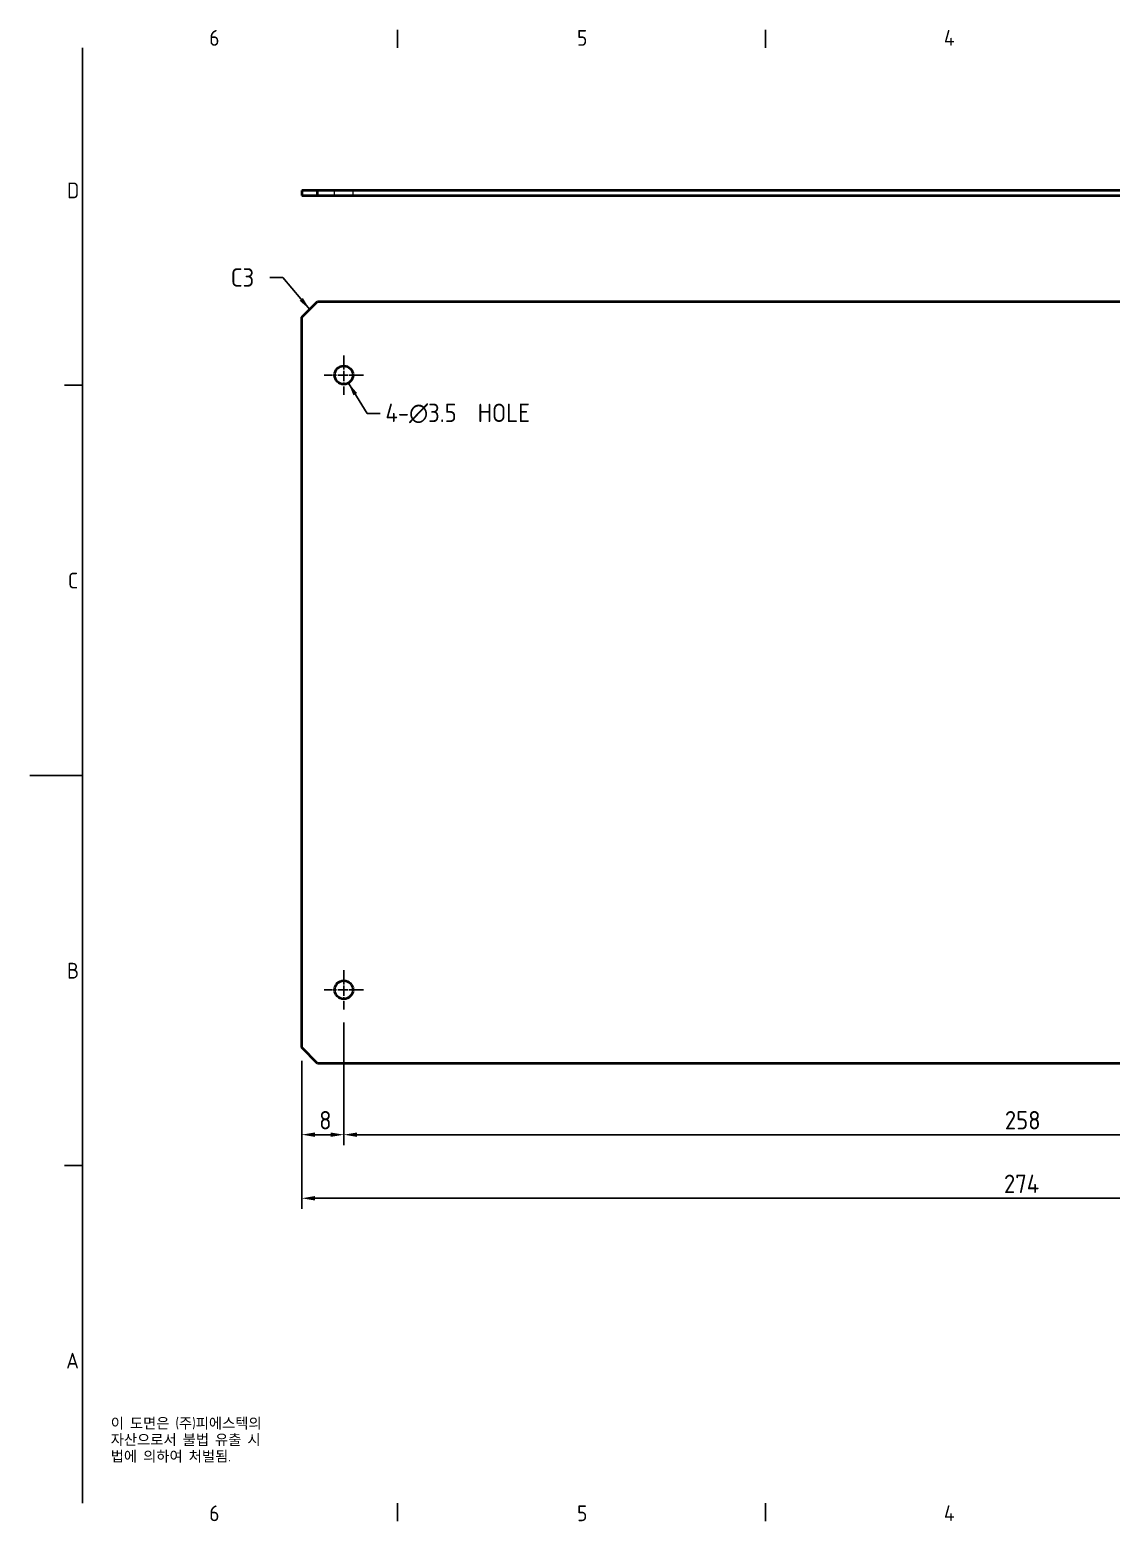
# Model space of a CAD drawing. Header units: millimetres. Extents: x 0 to 420, y 0 to 297.
# Drawn here: x 0 to 205.8, y 6.6 to 290.4 of the extents above; entities that cross this region are included whole.
import ezdxf

# ---------------------------------------------------------------- set-up
doc = ezdxf.new("R2010")
doc.units = ezdxf.units.MM
doc.linetypes.add('CHAIN', pattern=[0.35429999999999995, 0.2362, -0.0295, 0.0591, -0.0295])
doc.linetypes.add('DASHED', pattern=[0.2067, 0.1654, -0.0413])
doc.layers.get('0').update_dxf_attribs({"color": 3, "lineweight": 25})
for name, color, linetype, lineweight in [('가려진 것(ISO)', 2, 'DASHED', 18), ('가시적인 것(ISO)', 3, 'Continuous', 40), ('경계(ISO)', 7, 'Continuous', 25), ('기호(ISO)', 5, 'Continuous', 25), ('중심 표식(ISO)', 1, 'Continuous', 25), ('치수(ISO)', 2, 'Continuous', 25)]:
    doc.layers.add(name, color=color, linetype=linetype, lineweight=lineweight)
doc.styles.add('문자 텍스트_PSTEK_POSCO', font='isocp.shx')
doc.styles.add('치수 텍스트_PSTEK_POSCO', font='isocp.shx')
doc.dimstyles.new('치수_PSTEK_POSCO', dxfattribs={"dimtxt": 3.5, "dimasz": 2.5, "dimexe": 2, "dimexo": 2.5, "dimgap": 1, "dimtad": 1, "dimrnd": 1e-08, "dimdsep": 46, "dimtxsty": '치수 텍스트_PSTEK_POSCO', "dimcen": 0.09, "dimdle": 10, "dimclrd": 7, "dimclre": 7, "dimclrt": 2, "dimadec": 1, "dimazin": 2, "dimtfac": 1, "dimtmove": 0, "dimatfit": 3, "dimfxl": 0, "dimtolj": 1, "dimlwd": -1, "dimlwe": -1, "dimarcsym": 0})
doc.dimstyles.new('치수_PSTEK_POSCO$7', dxfattribs={"dimtxt": 3.5, "dimasz": 2.5, "dimexe": 2, "dimexo": 2.5, "dimgap": 1, "dimtad": 1, "dimrnd": 1e-08, "dimdsep": 46, "dimtxsty": '치수 텍스트_PSTEK_POSCO', "dimcen": 0.09, "dimdle": 10, "dimclrd": 7, "dimclre": 7, "dimclrt": 2, "dimadec": 1, "dimazin": 2, "dimtfac": 1, "dimtmove": 0, "dimatfit": 3, "dimfxl": 0, "dimtolj": 1, "dimlwd": -1, "dimlwe": -1, "dimarcsym": 0})

# ---------------------------------------------------------------- blocks, each defined once
blk = doc.blocks.new('경계 Default Border')
at = {"layer": '경계(ISO)'}
for p, q in [((70, 287.0000076293945), (70, 290.4000091552734)), ((140, 287.0000076293945), (140, 290.4000091552734)), ((10, 222.7499961853027), (6.599999666213989, 222.7499961853027)), ((10, 74.25000190734863), (6.599999666213989, 74.25000190734863)), ((70, 10), (70, 6.599999666213989)), ((140, 10), (140, 6.599999666213989))]:
    blk.add_line(p, q, dxfattribs=at)
at = {"layer": '경계(ISO)', "flags": 128}
for points in [[(10, 10), (10, 287.0000076293945)], [(0, 148.5000038146973), (10, 148.5000038146973)]]:
    blk.add_lwpolyline(points, dxfattribs=at)
at = {"layer": '경계(ISO)', "color": 2, "char_height": 3.00000011920929, "attachment_point": 7, "style": '문자 텍스트_PSTEK_POSCO'}
for s, insert in [('6', (34.14453946055966, 287.3713945155963)), ('5', (104.1445394605597, 287.3713945155963)), ('4', (173.9734701308116, 287.4)), ('D', (7.078270083685684, 258.3463944559917)), ('C', (7.244539400955009, 184.0963944559917)), ('B', (7.078270083685684, 109.8463944559917)), ('A', (6.914400698149937, 35.61784856929444)), ('6', (34.14453946055966, 6.57139439638704)), ('5', (104.1445394605597, 6.57139439638704)), ('4', (173.9734701308116, 6.59999988079071))]:
    blk.add_mtext(s, dxfattribs=dict(at, insert=insert))
blk = doc.blocks.new('*D23')
at = {"layer": 'Defpoints', "color": 0}
for p in [(51.75922860782828, 96.70043857822324), (325.7592286078283, 96.70043857822327), (325.7592286078283, 68.025752092378)]:
    blk.add_point(p, dxfattribs=at)
at = {"layer": '치수(ISO)', "color": 7}
for p, q in [((51.75922860782828, 94.20043857822324), (51.75922860782828, 66.025752092378)), ((325.7592286078283, 94.20043857822327), (325.7592286078283, 66.025752092378)), ((54.25922860782828, 68.025752092378), (323.2592286078283, 68.025752092378))]:
    blk.add_line(p, q, dxfattribs=at)
for points in [[(54.25922860782828, 68.44241875904467), (54.25922860782828, 67.60908542571133), (51.75922860782828, 68.025752092378)], [(323.2592286078283, 68.44241875904467), (323.2592286078283, 67.60908542571133), (325.7592286078283, 68.025752092378)]]:
    blk.add_solid(points, dxfattribs=at)
at = {"layer": '치수(ISO)', "color": 2, "insert": (185.3897896314504, 70.77609658056697), "char_height": 3.5, "attachment_point": 4, "style": '치수 텍스트_PSTEK_POSCO'}
blk.add_mtext('\\A1;274', dxfattribs=at)
blk = doc.blocks.new('*D26')
at = {"layer": 'Defpoints', "color": 0}
for p in [(59.75922860782831, 103.9504385782233), (317.7592286078283, 103.9504385782232), (59.75922860782831, 80.13156749418378)]:
    blk.add_point(p, dxfattribs=at)
at = {"layer": '치수(ISO)', "color": 7}
for p, q in [((59.75922860782831, 101.4504385782233), (59.75922860782831, 78.13156749418378)), ((317.7592286078283, 101.4504385782232), (317.7592286078283, 78.13156749418378)), ((315.2592286078283, 80.13156749418378), (62.25922860782831, 80.13156749418378))]:
    blk.add_line(p, q, dxfattribs=at)
for points in [[(62.25922860782831, 80.54823416085046), (62.25922860782831, 79.71490082751711), (59.75922860782831, 80.13156749418378)], [(315.2592286078283, 80.54823416085046), (315.2592286078283, 79.71490082751711), (317.7592286078283, 80.13156749418378)]]:
    blk.add_solid(points, dxfattribs=at)
at = {"layer": '치수(ISO)', "color": 2, "insert": (185.5647896314503, 82.88191198237276), "char_height": 3.5, "attachment_point": 4, "style": '치수 텍스트_PSTEK_POSCO'}
blk.add_mtext('\\A1;258', dxfattribs=at)
blk = doc.blocks.new('*D28')
at = {"layer": 'Defpoints', "color": 0}
for p in [(59.75922860782831, 103.9504385782233), (51.75922860782828, 96.70043857822324), (51.75922860782828, 80.13156749418378)]:
    blk.add_point(p, dxfattribs=at)
at = {"layer": '치수(ISO)', "color": 7}
for p, q in [((59.75922860782831, 101.4504385782233), (59.75922860782831, 78.13156749418378)), ((51.75922860782828, 94.20043857822324), (51.75922860782828, 78.13156749418378)), ((57.25922860782831, 80.13156749418378), (54.25922860782828, 80.13156749418378))]:
    blk.add_line(p, q, dxfattribs=at)
for points in [[(54.25922860782828, 80.54823416085046), (54.25922860782828, 79.71490082751711), (51.75922860782828, 80.13156749418378)], [(57.25922860782831, 80.54823416085046), (57.25922860782831, 79.71490082751711), (59.75922860782831, 80.13156749418378)]]:
    blk.add_solid(points, dxfattribs=at)
at = {"layer": '치수(ISO)', "color": 2, "insert": (55.05922860782829, 82.88156749418378), "char_height": 3.5, "attachment_point": 4, "style": '치수 텍스트_PSTEK_POSCO'}
blk.add_mtext('\\A1;8', dxfattribs=at)

msp = doc.modelspace()

# ---------------------------------------------------------------- linework, layer by layer
at = {"layer": '가려진 것(ISO)', "ltscale": 1.904596567153931}
for p, q in [((58.00922860785596, 258.8611089624177), (58.00922860785596, 259.8611089624177)), ((61.50922860785597, 258.8611089624177), (61.50922860785597, 259.8611089624177))]:
    msp.add_line(p, q, dxfattribs=at)
at = {"layer": '가시적인 것(ISO)'}
for p, q in [((54.75922860785593, 259.8611089624219), (51.75922860785592, 259.861108962421)), ((51.75922860785592, 259.861108962421), (51.75922860785592, 258.861108962421)), ((51.75922860785592, 258.861108962421), (54.75922860785593, 258.8611089624219)), ((54.75922860785593, 258.8611089624219), (54.75922860785593, 259.8611089624219)), ((322.7592286078559, 259.8611089624219), (54.75922860785595, 259.8611089624219)), ((54.75922860785593, 258.8611089624219), (322.7592286078559, 258.8611089624219)), ((51.75922860782828, 235.7004385782232), (54.75922860782829, 238.7004385782232)), ((54.75922860782829, 238.7004385782232), (322.7592286078283, 238.7004385782232)), ((51.75922860782828, 96.70043857822324), (51.75922860782828, 235.7004385782232)), ((54.75922860782829, 93.70043857822324), (51.75922860782828, 96.70043857822324)), ((322.7592286078283, 93.70043857822324), (54.75922860782831, 93.70043857822324))]:
    msp.add_line(p, q, dxfattribs=at)
for centre in [(59.75922860782832, 224.7004385782233), (59.75922860782831, 107.7004385782233)]:
    msp.add_circle(centre, 1.75, dxfattribs=at)
at = {"layer": '중심 표식(ISO)', "linetype": 'CHAIN', "ltscale": 8.333955764770508}
for p, q in [((59.75922860782832, 228.4504385782233), (59.75922860782832, 220.9504385782233)), ((63.50922860782832, 224.7004385782233), (56.00922860782832, 224.7004385782233)), ((59.75922860782831, 111.4504385782233), (59.75922860782831, 103.9504385782233)), ((63.50922860782831, 107.7004385782233), (56.00922860782831, 107.7004385782233))]:
    msp.add_line(p, q, dxfattribs=at)

# ---------------------------------------------------------------- block references
msp.add_blockref('경계 Default Border', (0, 0))

# ---------------------------------------------------------------- texts
at = {"layer": '기호(ISO)', "color": 2, "insert": (38.23210348529975, 243.279411277845), "char_height": 3.499999940395355, "attachment_point": 4, "style": '치수 텍스트_PSTEK_POSCO'}
msp.add_mtext('{C3}', dxfattribs=at)
at = {"layer": '기호(ISO)', "color": 2, "insert": (67.67679873264566, 217.3975530508378), "char_height": 3.499999940395355, "width": 31.46626437902452, "attachment_point": 4, "line_spacing_factor": 0.612500011920929, "style": '치수 텍스트_PSTEK_POSCO'}
msp.add_mtext('{4-\\fAIGDT|b0|i0;\\H3.5000;n\\fisocp|b0|i0;\\H3.5000;3.5  HOLE}', dxfattribs=at)
at = {"layer": '기호(ISO)', "color": 7, "insert": (15.39462540488438, 26.22827243992431), "char_height": 2.000000029802322, "width": 51.24013826054251, "attachment_point": 1, "line_spacing_factor": 0.9442214369773865, "style": '문자 텍스트_PSTEK_POSCO'}
msp.add_mtext('{이 도면은 (주)피에스텍의\\P자산으로서 불법 유출 시 \\P법에 의하여 처벌됨.}', dxfattribs=at)

# ---------------------------------------------------------------- dimensions: what is measured, and where the dimension line sits
at = {"layer": '치수(ISO)', "color": 7}
for base, p1, p2, picture, middle in [((51.75922860782828, 80.13156749418378), (59.75922860782831, 103.9504385782233), (51.75922860782828, 96.70043857822324), '*D28', (55.75922860782829, 80.13156749418378)), ((59.75922860782831, 80.13156749418378), (317.7592286078283, 103.9504385782232), (59.75922860782831, 103.9504385782233), '*D26', (188.7592286078283, 80.13156749418378))]:
    dim = msp.add_linear_dim(base=base, p1=p1, p2=p2, angle=180, dimstyle='치수_PSTEK_POSCO', override={"dimdec": 2, "dimtp": 0, "dimtm": -0, "dimtdec": 2, "dimtofl": 0, "dimatfit": 1}, dxfattribs=at)
    dim.commit()
    dim.dimension.update_dxf_attribs({"geometry": picture, "text_midpoint": middle, "dimtype": 160})
dim = msp.add_linear_dim(base=(325.7592286078283, 68.025752092378), p1=(51.75922860782828, 96.70043857822324), p2=(325.7592286078283, 96.70043857822327), dimstyle='치수_PSTEK_POSCO', override={"dimdec": 2, "dimtp": 0, "dimtm": -0, "dimtdec": 2, "dimtofl": 0, "dimatfit": 1}, dxfattribs=at)
dim.commit()
dim.dimension.update_dxf_attribs({"geometry": '*D23', "text_midpoint": (188.7592286078283, 68.025752092378), "dimtype": 160})

# ---------------------------------------------------------------- leaders
at = {"layer": '기호(ISO)', "color": 7, "annotation_type": 0, "has_hookline": 1}
for points, hookline_direction, text_width in [([(53.25922860782828, 237.2004385782233), (48.18025590820473, 243.279411277845), (45.68025590820473, 243.279411277845)], 1, 4.158071266203458), ([(60.63422860782862, 223.1848941216006), (64.17679873264566, 217.3975530508378), (66.67679873264566, 217.3975530508378)], 0, 29.56366874737432)]:
    msp.add_leader(points, dimstyle='치수_PSTEK_POSCO$7', override={"dimtad": 0}, dxfattribs=dict(at, hookline_direction=hookline_direction, text_width=text_width))

doc.saveas('drawing.dxf')
